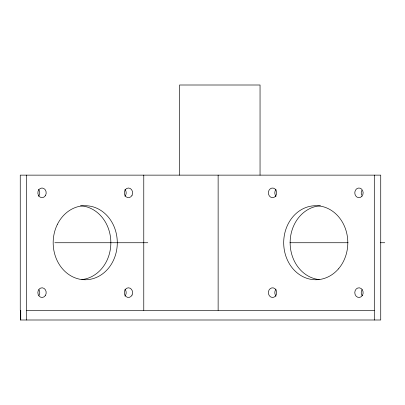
<?xml version="1.0" encoding="UTF-8"?>
<svg xmlns="http://www.w3.org/2000/svg" width="405" height="405" viewBox="0 0 405 405"><rect width="100%" height="100%" fill="white"/><g stroke="black" fill="none" stroke-linecap="round" stroke-linejoin="round"><path stroke-width="0.61" d="M54.862 242.737L147.79 242.737M289.975 242.737L348.087 242.737M380.325 242.737L384.75 242.737M26.689 310.336L374.296 310.336M374.296 175.137L374.296 319.996M260.045 175.137L260.045 85.004L179.567 85.004L179.567 175.137M218.133 175.137L218.133 310.336M143.775 175.137L143.775 310.336M26.689 175.137L26.689 319.996M20.736 319.996L20.736 310.336L20.25 310.336L20.25 175.137L380.735 175.137L380.735 319.996L20.447 319.996L20.447 310.336M319.206 279.597A37.017 32.061 -90 0 1 290.137 242.043A37.017 32.061 -90 0 1 320.406 205.775M276.023 196.258A4.83 4.182 -90 0 1 276.023 189.429M362.075 295.559A4.83 4.182 -90 0 1 362.095 289.681M361.781 195.256A4.83 4.182 -90 0 1 361.781 190.431M276.023 296.05A4.83 4.182 -90 0 1 276.023 289.221M80.58 205.775A37.017 32.061 -90 0 1 110.849 242.043A37.017 32.061 -90 0 1 81.78 279.597M38.89 289.681A4.83 4.182 -90 0 1 38.91 295.559M124.963 289.221A4.83 4.182 -90 0 1 124.963 296.05M124.963 189.429A4.83 4.182 -90 0 1 124.963 196.258M38.541 189.429A4.83 4.182 -90 0 1 38.541 196.258M132.065 195.256A4.83 4.182 -90 0 0 128.441 188.016A4.83 4.182 -90 0 0 124.821 195.256A4.83 4.182 -90 0 0 132.065 195.256M45.643 195.256A4.83 4.182 -90 0 0 42.019 188.016A4.83 4.182 -90 0 0 38.399 195.256A4.83 4.182 -90 0 0 45.643 195.256M57.469 224.228A37.017 32.061 90 0 0 85.232 279.759A37.017 32.061 90 0 0 112.995 224.228A37.017 32.061 90 0 0 57.469 224.228M45.35 295.559A4.83 4.182 -90 0 0 42.55 287.844A4.83 4.182 -90 0 0 38.161 294.496A4.83 4.182 -90 0 0 45.35 295.559M132.065 295.048A4.83 4.182 -90 0 0 128.441 287.803A4.83 4.182 -90 0 0 124.821 295.048A4.83 4.182 -90 0 0 132.065 295.048M338.423 268.915A37.017 32.061 -90 0 0 324.051 206.98A37.017 32.061 -90 0 0 284.786 252.32A37.017 32.061 -90 0 0 338.423 268.915M362.272 295.589A4.83 4.182 -90 0 0 359.524 287.849A4.83 4.182 -90 0 0 355.094 294.465A4.83 4.182 -90 0 0 362.272 295.589M275.501 296.05A4.83 4.182 -90 0 0 273.628 287.97A4.83 4.182 -90 0 0 268.505 293.883A4.83 4.182 -90 0 0 275.501 296.05M275.501 196.258A4.83 4.182 -90 0 0 273.628 188.178A4.83 4.182 -90 0 0 268.505 194.091A4.83 4.182 -90 0 0 275.501 196.258M361.923 196.258A4.83 4.182 -90 0 0 360.045 188.178A4.83 4.182 -90 0 0 354.927 194.091A4.83 4.182 -90 0 0 361.923 196.258"/></g></svg>
